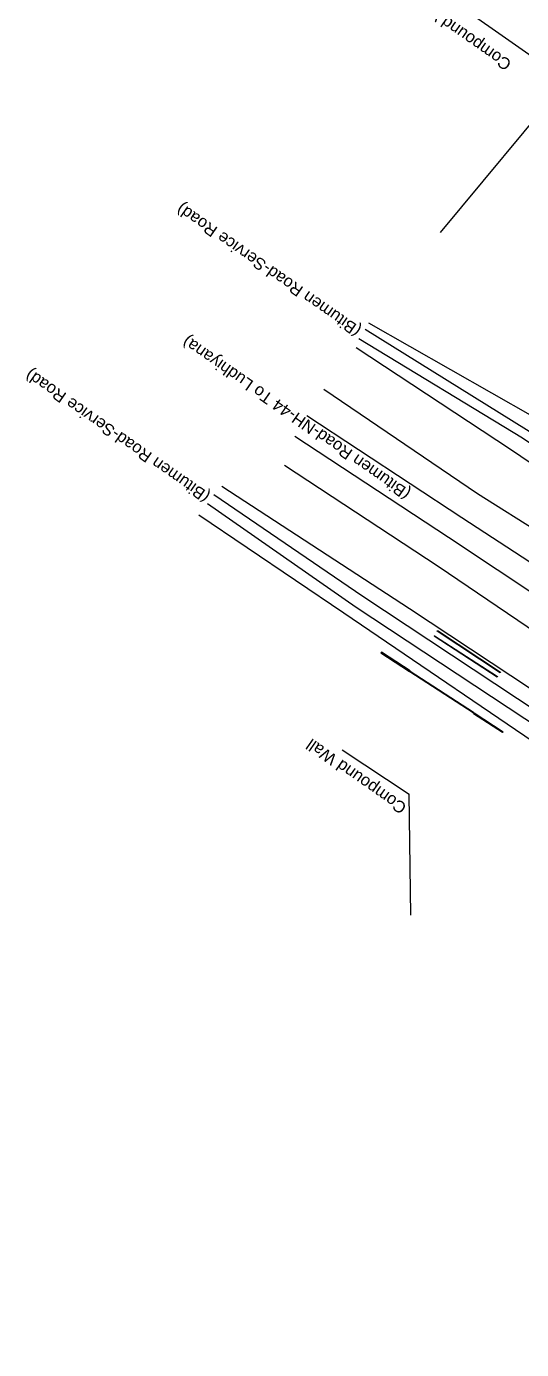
# Model space of a CAD drawing. Header units: metres. Extents: x 644418 to 1306172, y 3366650 to 6747308.
# Drawn here: x 651070.4 to 651175.3, y 3374767.4 to 3375047.8 of the extents above; entities that cross this region are included whole.
import ezdxf

# ---------------------------------------------------------------- set-up
doc = ezdxf.new("R2010")
doc.units = ezdxf.units.M
doc.header["$MEASUREMENT"] = 0
for name, color, linetype in [('BRIDGE_PARAPET', 7, 'Continuous'), ('COMPOUND_WALL', 251, 'Continuous'), ('SUB_ROAD_CENTRE', 34, 'Continuous'), ('SUB_ROAD_EDGE', 34, 'Continuous'), ('TOPO_TEXT', 251, 'Continuous'), ('WING_WALL', 7, 'Continuous')]:
    doc.layers.add(name, color=color, linetype=linetype)
doc.styles.get("Standard").update_dxf_attribs({"font": 'arial.ttf'})

msp = doc.modelspace()

# ---------------------------------------------------------------- linework, layer by layer
at = {"layer": 'BRIDGE_PARAPET', "linetype": 'Continuous'}
for points in [[(651170.206, 3374909.999, 269.93), (651170.117, 3374909.881, 269.943), (651156.785, 3374918.542, 269.906), (651156.8743, 3374918.6605, 269.906)], [(651157.399, 3374919.633, 270.02), (651157.466, 3374919.767, 270.02), (651170.833, 3374910.957, 269.975), (651170.766, 3374910.823, 269.975)], [(651151.648, 3374911.011, 269.668), (651151.718, 3374911.124, 269.668), (651165.09, 3374902.454, 269.668), (651165.02, 3374902.341, 269.668)]]:
    msp.add_polyline3d(points, close=True, dxfattribs=at)
at = {"layer": 'COMPOUND_WALL', "linetype": 'Continuous'}
for points in [[(651083.626, 3375106.66, 268.99), (651109.209, 3375088.286, 266.758), (651140.201, 3375067.575, 267.264), (651184.812, 3375036.293, 266.72), (651209.517, 3375020.108, 266.811)], [(651184.812, 3375036.293, 266.72), (651158.019, 3375004.092, 266.368)], [(651137.246, 3374894.465, 265.3), (651151.454, 3374885.095, 264.594)], [(651151.801, 3374859.421, 264.76), (651151.454, 3374885.095, 264.594)]]:
    msp.add_polyline3d(points, dxfattribs=at)
at = {"layer": 'SUB_ROAD_CENTRE', "linetype": 'Continuous'}
for points in [[(651411.861, 3374796.568, 268.381), (651377.863, 3374821.798, 268.393), (651349.309, 3374841.095, 268.303), (651264.82, 3374901.188, 268.474), (651216.466, 3374935.677, 268.743), (651176.351, 3374962.311, 268.641), (651142.158, 3374983.58, 268.669)], [(651133.41, 3374970.884, 269.234), (651165.976, 3374948.831, 269.146), (651207.743, 3374922.514, 269.172), (651252.904, 3374890.598, 269.104), (651341.228, 3374830.864, 269.1), (651370.785, 3374811.136, 269.037), (651405.02, 3374788.265, 268.887)], [(651125.045, 3374954.829, 269.307), (651157.611, 3374933.392, 269.369), (651197.522, 3374906.318, 269.359), (651243.733, 3374877.13, 269.246), (651335.064, 3374819.805, 269.097), (651364.347, 3374800.512, 269.023), (651396.924, 3374777.383, 268.852)], [(651108.737, 3374946.701, 268.901), (651140.26, 3374924.749, 268.912), (651186.804, 3374893.998, 268.97), (651235.797, 3374861.675, 268.421), (651322.309, 3374811.27, 267.755), (651359.227, 3374787.501, 267.918), (651386.026, 3374768.387, 268.065)]]:
    msp.add_polyline3d(points, dxfattribs=at)
at = {"layer": 'SUB_ROAD_EDGE', "linetype": 'Continuous'}
for points in [[(651414.038, 3374799.947, 268.561), (651379.994, 3374824.855, 268.502), (651351.229, 3374844.536, 268.441), (651266.628, 3374903.581, 268.463), (651217.757, 3374937.895, 268.68), (651177.665, 3374965.152, 268.547), (651142.889, 3374984.903, 268.668)], [(651140.791, 3374981.614, 268.735), (651175.475, 3374960.589, 268.735), (651215.082, 3374933.647, 268.81), (651263.051, 3374898.512, 268.475), (651347.102, 3374837.729, 268.182), (651376.185, 3374818.328, 268.276), (651409.651, 3374793.539, 268.222)], [(651407.514, 3374790.99, 268.784), (651374.141, 3374814.484, 269.006), (651343.795, 3374832.95, 269.011), (651260.862, 3374895.909, 268.714), (651213.221, 3374930.878, 268.863), (651172.951, 3374958.092, 268.835), (651140.222, 3374979.694, 268.763)], [(651129.792, 3374965.299, 269.369), (651162.626, 3374943.689, 269.286), (651204.269, 3374916.604, 269.352), (651249.641, 3374886.421, 269.258), (651339.955, 3374826.994, 269.194), (651368.96, 3374807.917, 269.135), (651402.875, 3374784.538, 268.955)], [(651400.009, 3374780.827, 268.92), (651367.967, 3374802.858, 269.08), (651337.644, 3374823.145, 269.337), (651246.815, 3374882.302, 269.371), (651201.28, 3374911.901, 269.485), (651159.8, 3374939.47, 269.46), (651127.234, 3374960.907, 269.398)], [(651111.752, 3374950.332, 268.972), (651151.545, 3374924.419, 269.157), (651190.328, 3374898.759, 269.063), (651238.443, 3374870.33, 268.979), (651331.979, 3374816.258, 269.061), (651361.966, 3374795.971, 268.91), (651394.795, 3374774.96, 268.81)], [(651110.089, 3374948.582, 268.981), (651141.656, 3374927.027, 268.973), (651188.451, 3374896.126, 268.998), (651237.48, 3374864.342, 268.479), (651324.758, 3374815.784, 267.538), (651360.723, 3374792.22, 267.744), (651388.374, 3374772.799, 267.903)], [(651382.054, 3374767.406, 268.109), (651357.901, 3374784.516, 267.991), (651318.255, 3374810.414, 267.812), (651234.409, 3374859.298, 268.413), (651185.028, 3374891.245, 268.902), (651137.629, 3374923.42, 268.862), (651106.909, 3374944.201, 268.818)]]:
    msp.add_polyline3d(points, dxfattribs=at)
at = {"layer": 'WING_WALL', "linetype": 'Continuous'}
for points in [[(651145.608, 3374915.167, 269.058), (651145.471, 3374915.019, 269.061), (651151.532, 3374911.073, 269.011), (651151.669, 3374911.221, 269.011)], [(651171.424, 3374898.328, 269.032), (651171.245, 3374898.179, 269.072), (651165.102, 3374902.147, 269.031), (651165.2836, 3374902.2982, 269.031)]]:
    msp.add_polyline3d(points, close=True, dxfattribs=at)

# ---------------------------------------------------------------- texts
at = {"layer": 'TOPO_TEXT'}
for s, rotation, p in [('Compound Wall', 144.961201, (651173.3833, 3375040.2659)), ('(Bitumen Road-Service Road)', 145.147402, (651141.4963, 3374983.8494)), ('(Bitumen Road-NH-44 To Ludhiyana)', 145.147402, (651151.965, 3374949.2868)), ('(Bitumen Road-Service Road)', 145.147402, (651109.4524, 3374948.6968)), ('Compound Wall', 144.961201, (651151.1519, 3374882.734))]:
    msp.add_text(s, height=2.5, rotation=rotation, dxfattribs=at).set_placement(p)

doc.saveas('drawing.dxf')
